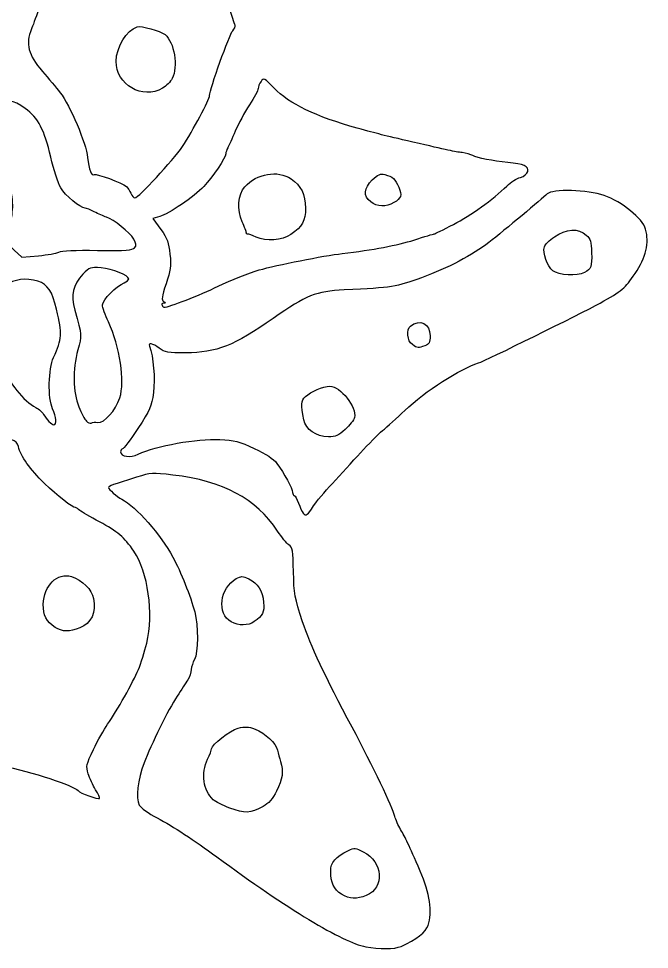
# Model space of a CAD drawing. Header units: centimetres. Extents: x -8.9 to 8.9, y -13 to 13.4.
# Drawn here: x 4.81 to 8.58, y -12.88 to -7.31 of the extents above; entities that cross this region are included whole.
import ezdxf

# ---------------------------------------------------------------- set-up
doc = ezdxf.new("R2010")
doc.units = ezdxf.units.CM
doc.header["$MEASUREMENT"] = 0
doc.layers.add('Layer 1', color=7, linetype='Continuous')

msp = doc.modelspace()

# ---------------------------------------------------------------- linework, layer by layer
at = {"layer": 'Layer 1'}
for points, knots in [([(5.481, -8.35485), (5.4752, -8.33959), (5.46308, -8.32114), (5.45406, -8.31384), (5.45406, -8.31384), (5.4263, -8.29137), (5.27514, -8.2353), (5.26283, -8.24291), (5.26283, -8.24291), (5.24529, -8.25375), (5.22985, -8.21464), (5.22238, -8.14044), (5.22238, -8.14044), (5.21389, -8.05604), (5.11665, -7.82671), (5.05816, -7.75313), (5.05816, -7.75313), (5.03429, -7.7231), (4.98678, -7.66583), (4.95258, -7.62588), (4.95258, -7.62588), (4.865, -7.52354), (4.84934, -7.46351), (4.88628, -7.37162), (4.88628, -7.37162), (4.89163, -7.3583), (4.91099, -7.30654), (4.9293, -7.2566), (4.9293, -7.2566), (4.95998, -7.1729), (5.03377, -7.02372), (5.07748, -6.95702), (5.07748, -6.95702), (5.10308, -6.91795), (5.20613, -6.7223), (5.25501, -6.61995), (5.25501, -6.61995), (5.29924, -6.52735), (5.34507, -6.33516), (5.37748, -6.10639), (5.37748, -6.10639), (5.40117, -5.93918), (5.40694, -5.57282), (5.38749, -5.47075), (5.38749, -5.47075), (5.308, -5.05362), (5.28487, -4.87949), (5.29312, -4.76041), (5.29312, -4.76041), (5.30086, -4.64878), (5.34862, -4.37956), (5.37126, -4.32003), (5.37126, -4.32003), (5.38508, -4.28369), (5.406, -4.29075), (5.46789, -4.35264), (5.46789, -4.35264), (5.57873, -4.46348), (5.69971, -4.89943), (5.73953, -5.33151), (5.73953, -5.33151), (5.74168, -5.35482), (5.74941, -5.41604), (5.7567, -5.46756), (5.7567, -5.46756), (5.764, -5.51908), (5.76702, -5.5689), (5.76342, -5.57828), (5.76342, -5.57828), (5.75982, -5.58766), (5.76268, -5.6169), (5.76978, -5.64325), (5.76978, -5.64325), (5.77688, -5.6696), (5.78563, -5.76416), (5.78924, -5.85337), (5.78924, -5.85337), (5.79818, -6.07456), (5.83888, -6.4439), (5.8665, -6.55436), (5.8665, -6.55436), (5.93588, -6.83188), (5.9885, -7.01474), (6.02503, -7.10525), (6.02503, -7.10525), (6.03041, -7.11857), (6.04924, -7.17578), (6.06688, -7.23238), (6.06688, -7.23238), (6.08452, -7.28898), (6.1016, -7.34147), (6.10483, -7.34902), (6.10483, -7.34902), (6.10806, -7.35657), (6.10173, -7.37172), (6.09076, -7.38269), (6.09076, -7.38269), (6.07139, -7.40206), (5.95222, -7.73496), (5.95222, -7.76969), (5.95222, -7.76969), (5.95222, -7.79361), (5.8517, -7.98199), (5.78923, -8.07512), (5.78923, -8.07512), (5.73377, -8.15782), (5.52553, -8.38259), (5.50438, -8.38259), (5.50438, -8.38259), (5.49732, -8.38259), (5.48679, -8.37011), (5.48099, -8.35485), (5.48099, -8.35485), (5.48099, -8.35485), (5.481, -8.35485), (5.481, -8.35485)], [0, 0, 0, 0, 0.0333333, 0.0333333, 0.0333333, 0.0333333, 0.0666667, 0.0666667, 0.0666667, 0.0666667, 0.1, 0.1, 0.1, 0.1, 0.1333333, 0.1333333, 0.1333333, 0.1333333, 0.1666667, 0.1666667, 0.1666667, 0.1666667, 0.2, 0.2, 0.2, 0.2, 0.2333333, 0.2333333, 0.2333333, 0.2333333, 0.2666667, 0.2666667, 0.2666667, 0.2666667, 0.3, 0.3, 0.3, 0.3, 0.3333333, 0.3333333, 0.3333333, 0.3333333, 0.3666667, 0.3666667, 0.3666667, 0.3666667, 0.4, 0.4, 0.4, 0.4, 0.4333333, 0.4333333, 0.4333333, 0.4333333, 0.4666667, 0.4666667, 0.4666667, 0.4666667, 0.5, 0.5, 0.5, 0.5, 0.5333333, 0.5333333, 0.5333333, 0.5333333, 0.5666667, 0.5666667, 0.5666667, 0.5666667, 0.6, 0.6, 0.6, 0.6, 0.6333333, 0.6333333, 0.6333333, 0.6333333, 0.6666667, 0.6666667, 0.6666667, 0.6666667, 0.7, 0.7, 0.7, 0.7, 0.7333333, 0.7333333, 0.7333333, 0.7333333, 0.7666667, 0.7666667, 0.7666667, 0.7666667, 0.8, 0.8, 0.8, 0.8, 0.8333333, 0.8333333, 0.8333333, 0.8333333, 0.8666667, 0.8666667, 0.8666667, 0.8666667, 0.9, 0.9, 0.9, 0.9, 0.9333333, 0.9333333, 0.9333333, 0.9333333, 1, 1, 1, 1]), ([(5.67102, -7.72578), (5.69282, -7.71283), (5.7187, -7.68669), (5.72853, -7.66769), (5.72853, -7.66769), (5.76463, -7.59789), (5.74032, -7.44867), (5.68586, -7.40574), (5.68586, -7.40574), (5.65621, -7.38237), (5.54342, -7.35093), (5.51807, -7.35897), (5.51807, -7.35897), (5.45518, -7.37893), (5.39403, -7.47959), (5.39271, -7.56534), (5.39271, -7.56534), (5.39056, -7.70432), (5.5512, -7.79692), (5.67102, -7.72578)], [0, 0, 0, 0, 0.1666667, 0.1666667, 0.1666667, 0.1666667, 0.3333333, 0.3333333, 0.3333333, 0.3333333, 0.5, 0.5, 0.5, 0.5, 0.6666667, 0.6666667, 0.6666667, 0.6666667, 1, 1, 1, 1]), ([(5.6677, -9.02429), (5.66358, -9.01763), (5.66735, -9.0121), (5.67607, -9.012), (5.67607, -9.012), (5.68899, -9.01184), (5.68896, -9.00994), (5.67588, -9.00165), (5.67588, -9.00165), (5.66299, -8.99348), (5.66606, -8.97302), (5.69156, -8.89704), (5.69156, -8.89704), (5.71874, -8.81608), (5.7221, -8.79072), (5.71508, -8.71947), (5.71508, -8.71947), (5.70816, -8.64924), (5.69959, -8.62617), (5.65983, -8.57064), (5.65983, -8.57064), (5.65983, -8.57064), (5.61277, -8.50493), (5.61277, -8.50493), (5.61277, -8.50493), (5.61277, -8.50493), (5.65384, -8.49359), (5.65384, -8.49359), (5.65384, -8.49359), (5.70702, -8.47891), (5.86113, -8.37399), (5.91735, -8.3142), (5.91735, -8.3142), (5.96961, -8.25862), (6.04907, -8.14102), (6.04907, -8.11926), (6.04907, -8.11926), (6.04907, -8.11076), (6.05424, -8.09434), (6.06056, -8.08278), (6.06056, -8.08278), (6.06688, -8.07122), (6.08705, -8.02634), (6.10539, -7.98306), (6.10539, -7.98306), (6.12373, -7.93978), (6.16214, -7.86901), (6.19076, -7.82579), (6.19076, -7.82579), (6.21938, -7.78258), (6.24279, -7.73867), (6.24279, -7.72822), (6.24279, -7.72822), (6.24279, -7.71777), (6.2505, -7.69867), (6.25993, -7.68578), (6.25993, -7.68578), (6.27628, -7.66342), (6.27989, -7.66529), (6.33861, -7.72653), (6.33861, -7.72653), (6.42612, -7.81781), (6.59273, -7.89774), (6.83606, -7.9652), (6.83606, -7.9652), (6.96499, -8.00094), (6.98182, -8.00515), (7.16901, -8.04842), (7.16901, -8.04842), (7.37723, -8.09655), (7.42034, -8.10577), (7.46393, -8.11147), (7.46393, -8.11147), (7.4863, -8.1144), (7.51475, -8.12222), (7.52717, -8.12887), (7.52717, -8.12887), (7.55442, -8.14345), (7.64793, -8.16186), (7.73633, -8.17004), (7.73633, -8.17004), (7.83058, -8.17876), (7.86471, -8.19414), (7.85682, -8.22434), (7.85682, -8.22434), (7.85298, -8.23902), (7.83497, -8.25328), (7.81237, -8.25952), (7.81237, -8.25952), (7.79147, -8.26529), (7.75516, -8.28853), (7.73168, -8.31117), (7.73168, -8.31117), (7.64602, -8.39374), (7.51762, -8.48579), (7.41117, -8.54093), (7.41117, -8.54093), (7.35124, -8.57197), (7.29948, -8.59739), (7.29615, -8.59741), (7.29615, -8.59741), (7.29282, -8.59743), (7.23834, -8.61399), (7.17508, -8.63422), (7.17508, -8.63422), (7.07603, -8.66588), (6.93275, -8.6928), (6.74527, -8.71497), (6.74527, -8.71497), (6.63726, -8.72774), (6.35111, -8.78441), (6.24924, -8.8132), (6.24924, -8.8132), (6.18951, -8.83008), (6.07897, -8.87388), (6.00358, -8.91054), (6.00358, -8.91054), (5.89444, -8.96361), (5.70739, -9.0364), (5.68016, -9.0364), (5.68016, -9.0364), (5.67743, -9.0364), (5.67183, -9.03095), (5.66771, -9.02429), (5.66771, -9.02429), (5.66771, -9.02429), (5.6677, -9.02429), (5.6677, -9.02429)], [0, 0, 0, 0, 0.030303, 0.030303, 0.030303, 0.030303, 0.0606061, 0.0606061, 0.0606061, 0.0606061, 0.0909091, 0.0909091, 0.0909091, 0.0909091, 0.1212121, 0.1212121, 0.1212121, 0.1212121, 0.1515152, 0.1515152, 0.1515152, 0.1515152, 0.1818182, 0.1818182, 0.1818182, 0.1818182, 0.2121212, 0.2121212, 0.2121212, 0.2121212, 0.2424242, 0.2424242, 0.2424242, 0.2424242, 0.2727273, 0.2727273, 0.2727273, 0.2727273, 0.3030303, 0.3030303, 0.3030303, 0.3030303, 0.3333333, 0.3333333, 0.3333333, 0.3333333, 0.3636364, 0.3636364, 0.3636364, 0.3636364, 0.3939394, 0.3939394, 0.3939394, 0.3939394, 0.4242424, 0.4242424, 0.4242424, 0.4242424, 0.4545455, 0.4545455, 0.4545455, 0.4545455, 0.4848485, 0.4848485, 0.4848485, 0.4848485, 0.5151515, 0.5151515, 0.5151515, 0.5151515, 0.5454545, 0.5454545, 0.5454545, 0.5454545, 0.5757576, 0.5757576, 0.5757576, 0.5757576, 0.6060606, 0.6060606, 0.6060606, 0.6060606, 0.6363636, 0.6363636, 0.6363636, 0.6363636, 0.6666667, 0.6666667, 0.6666667, 0.6666667, 0.6969697, 0.6969697, 0.6969697, 0.6969697, 0.7272727, 0.7272727, 0.7272727, 0.7272727, 0.7575758, 0.7575758, 0.7575758, 0.7575758, 0.7878788, 0.7878788, 0.7878788, 0.7878788, 0.8181818, 0.8181818, 0.8181818, 0.8181818, 0.8484848, 0.8484848, 0.8484848, 0.8484848, 0.8787879, 0.8787879, 0.8787879, 0.8787879, 0.9090909, 0.9090909, 0.9090909, 0.9090909, 0.9393939, 0.9393939, 0.9393939, 0.9393939, 1, 1, 1, 1]), ([(4.78284, -8.69427), (4.78284, -8.69427), (4.73665, -8.65194), (4.73665, -8.65194), (4.73665, -8.65194), (4.73665, -8.65194), (4.75299, -8.57478), (4.75299, -8.57478), (4.75299, -8.57478), (4.76198, -8.53234), (4.77035, -8.47038), (4.7716, -8.43708), (4.7716, -8.43708), (4.77378, -8.3787), (4.74237, -8.20934), (4.71546, -8.13439), (4.71546, -8.13439), (4.70829, -8.11441), (4.69496, -8.07138), (4.68584, -8.03877), (4.68584, -8.03877), (4.67672, -8.00616), (4.66088, -7.96668), (4.65064, -7.95104), (4.65064, -7.95104), (4.62601, -7.91346), (4.63793, -7.86974), (4.68318, -7.83167), (4.68318, -7.83167), (4.73344, -7.78938), (4.77578, -7.79326), (4.84813, -7.84679), (4.84813, -7.84679), (4.92763, -7.90561), (4.96335, -7.97357), (5.00125, -8.13816), (5.00125, -8.13816), (5.01803, -8.21104), (5.04484, -8.29368), (5.06081, -8.32181), (5.06081, -8.32181), (5.08723, -8.36833), (5.17767, -8.44296), (5.20778, -8.44308), (5.20778, -8.44308), (5.21454, -8.4431), (5.23906, -8.45327), (5.26226, -8.46565), (5.26226, -8.46565), (5.28547, -8.47804), (5.31808, -8.49241), (5.33473, -8.49758), (5.33473, -8.49758), (5.37739, -8.51085), (5.47381, -8.58804), (5.49802, -8.62833), (5.49802, -8.62833), (5.51459, -8.6559), (5.51554, -8.6656), (5.5031, -8.68059), (5.5031, -8.68059), (5.49033, -8.69598), (5.45399, -8.69848), (5.28112, -8.69584), (5.28112, -8.69584), (5.14722, -8.6938), (5.06581, -8.6974), (5.04998, -8.70606), (5.04998, -8.70606), (5.03654, -8.71342), (4.98132, -8.72329), (4.92727, -8.72801), (4.92727, -8.72801), (4.92727, -8.72801), (4.829, -8.73658), (4.829, -8.73658), (4.829, -8.73658), (4.829, -8.73658), (4.78281, -8.69425), (4.78281, -8.69425), (4.78281, -8.69425), (4.78281, -8.69425), (4.78284, -8.69427), (4.78284, -8.69427)], [0, 0, 0, 0, 0.0454545, 0.0454545, 0.0454545, 0.0454545, 0.0909091, 0.0909091, 0.0909091, 0.0909091, 0.1363636, 0.1363636, 0.1363636, 0.1363636, 0.1818182, 0.1818182, 0.1818182, 0.1818182, 0.2272727, 0.2272727, 0.2272727, 0.2272727, 0.2727273, 0.2727273, 0.2727273, 0.2727273, 0.3181818, 0.3181818, 0.3181818, 0.3181818, 0.3636364, 0.3636364, 0.3636364, 0.3636364, 0.4090909, 0.4090909, 0.4090909, 0.4090909, 0.4545455, 0.4545455, 0.4545455, 0.4545455, 0.5, 0.5, 0.5, 0.5, 0.5454545, 0.5454545, 0.5454545, 0.5454545, 0.5909091, 0.5909091, 0.5909091, 0.5909091, 0.6363636, 0.6363636, 0.6363636, 0.6363636, 0.6818182, 0.6818182, 0.6818182, 0.6818182, 0.7272727, 0.7272727, 0.7272727, 0.7272727, 0.7727273, 0.7727273, 0.7727273, 0.7727273, 0.8181818, 0.8181818, 0.8181818, 0.8181818, 0.8636364, 0.8636364, 0.8636364, 0.8636364, 0.9090909, 0.9090909, 0.9090909, 0.9090909, 1, 1, 1, 1]), ([(6.43877, -8.60135), (6.50692, -8.55451), (6.52741, -8.5176), (6.52661, -8.44313), (6.52661, -8.44313), (6.52573, -8.36152), (6.49944, -8.30856), (6.43963, -8.26792), (6.43963, -8.26792), (6.36077, -8.21433), (6.23494, -8.23594), (6.16281, -8.31546), (6.16281, -8.31546), (6.12198, -8.36048), (6.11499, -8.4553), (6.14737, -8.52511), (6.14737, -8.52511), (6.16197, -8.5566), (6.17307, -8.58645), (6.17204, -8.59144), (6.17204, -8.59144), (6.171, -8.59643), (6.17424, -8.59967), (6.17923, -8.59863), (6.17923, -8.59863), (6.18422, -8.59759), (6.20738, -8.60585), (6.23069, -8.61699), (6.23069, -8.61699), (6.28878, -8.64475), (6.38628, -8.63742), (6.43876, -8.60135), (6.43876, -8.60135), (6.43876, -8.60135), (6.43877, -8.60135), (6.43877, -8.60135)], [0, 0, 0, 0, 0.1, 0.1, 0.1, 0.1, 0.2, 0.2, 0.2, 0.2, 0.3, 0.3, 0.3, 0.3, 0.4, 0.4, 0.4, 0.4, 0.5, 0.5, 0.5, 0.5, 0.6, 0.6, 0.6, 0.6, 0.7, 0.7, 0.7, 0.7, 0.8, 0.8, 0.8, 0.8, 1, 1, 1, 1]), ([(7.05478, -8.41048), (7.09991, -8.38382), (7.1051, -8.36772), (7.08448, -8.31837), (7.08448, -8.31837), (7.06421, -8.26986), (7.04705, -8.25421), (7.00161, -8.24281), (7.00161, -8.24281), (6.97324, -8.23569), (6.96054, -8.24101), (6.92601, -8.27448), (6.92601, -8.27448), (6.8743, -8.3246), (6.87097, -8.3702), (6.91641, -8.40594), (6.91641, -8.40594), (6.95511, -8.43638), (7.00801, -8.43812), (7.05479, -8.41049), (7.05479, -8.41049), (7.05479, -8.41049), (7.05478, -8.41048), (7.05478, -8.41048)], [0, 0, 0, 0, 0.1428571, 0.1428571, 0.1428571, 0.1428571, 0.2857143, 0.2857143, 0.2857143, 0.2857143, 0.4285714, 0.4285714, 0.4285714, 0.4285714, 0.5714286, 0.5714286, 0.5714286, 0.5714286, 0.7142857, 0.7142857, 0.7142857, 0.7142857, 1, 1, 1, 1]), ([(6.51208, -10.26819), (6.50551, -10.25994), (6.4929, -10.23276), (6.48406, -10.20779), (6.48406, -10.20779), (6.47522, -10.18282), (6.46363, -10.16239), (6.45831, -10.16239), (6.45831, -10.16239), (6.45299, -10.16239), (6.44863, -10.1539), (6.44863, -10.14353), (6.44863, -10.14353), (6.44863, -10.12096), (6.39786, -10.02713), (6.35476, -9.97005), (6.35476, -9.97005), (6.33371, -9.94217), (6.29051, -9.9136), (6.21974, -9.88076), (6.21974, -9.88076), (6.13039, -9.8393), (6.10112, -9.83173), (6.01276, -9.82726), (6.01276, -9.82726), (5.87763, -9.82042), (5.63056, -9.86506), (5.52507, -9.91536), (5.52507, -9.91536), (5.47746, -9.93806), (5.4195, -9.93065), (5.4195, -9.90185), (5.4195, -9.90185), (5.4195, -9.89199), (5.42462, -9.88392), (5.43087, -9.88392), (5.43087, -9.88392), (5.43712, -9.88392), (5.47861, -9.82859), (5.52306, -9.76096), (5.52306, -9.76096), (5.59675, -9.64885), (5.60495, -9.62994), (5.61609, -9.54658), (5.61609, -9.54658), (5.62725, -9.46305), (5.61593, -9.33197), (5.59217, -9.26947), (5.59217, -9.26947), (5.58323, -9.24597), (5.61046, -9.25157), (5.65105, -9.28158), (5.65105, -9.28158), (5.68358, -9.30563), (5.70231, -9.30882), (5.81098, -9.30881), (5.81098, -9.30881), (5.99225, -9.30879), (6.10142, -9.26575), (6.33361, -9.10273), (6.33361, -9.10273), (6.53128, -8.96395), (6.58841, -8.94103), (6.75737, -8.93272), (6.75737, -8.93272), (7.05188, -8.91823), (7.06369, -8.91636), (7.22084, -8.85939), (7.22084, -8.85939), (7.37785, -8.80248), (7.52796, -8.72408), (7.62297, -8.64937), (7.62297, -8.64937), (7.71955, -8.57343), (7.94098, -8.38886), (7.97207, -8.35839), (7.97207, -8.35839), (8.00327, -8.32781), (8.21532, -8.33363), (8.31317, -8.36775), (8.31317, -8.36775), (8.4209, -8.40532), (8.5438, -8.50511), (8.56193, -8.56975), (8.56193, -8.56975), (8.58438, -8.64978), (8.56303, -8.73947), (8.49907, -8.83379), (8.49907, -8.83379), (8.43781, -8.92412), (8.42124, -8.93811), (8.28895, -9.01116), (8.28895, -9.01116), (8.16963, -9.07705), (7.60137, -9.3571), (7.5625, -9.36917), (7.5625, -9.36917), (7.4511, -9.40377), (7.24308, -9.53762), (7.12058, -9.65351), (7.12058, -9.65351), (7.07397, -9.69761), (7.01403, -9.752), (6.9874, -9.77437), (6.9874, -9.77437), (6.96076, -9.79674), (6.90138, -9.85642), (6.85543, -9.90699), (6.85543, -9.90699), (6.80948, -9.95756), (6.73383, -10.0398), (6.68731, -10.08974), (6.68731, -10.08974), (6.64079, -10.13968), (6.59007, -10.20052), (6.57459, -10.22493), (6.57459, -10.22493), (6.54036, -10.27893), (6.52762, -10.28774), (6.51206, -10.26819), (6.51206, -10.26819), (6.51206, -10.26819), (6.51208, -10.26819), (6.51208, -10.26819)], [0, 0, 0, 0, 0.03125, 0.03125, 0.03125, 0.03125, 0.0625, 0.0625, 0.0625, 0.0625, 0.09375, 0.09375, 0.09375, 0.09375, 0.125, 0.125, 0.125, 0.125, 0.15625, 0.15625, 0.15625, 0.15625, 0.1875, 0.1875, 0.1875, 0.1875, 0.21875, 0.21875, 0.21875, 0.21875, 0.25, 0.25, 0.25, 0.25, 0.28125, 0.28125, 0.28125, 0.28125, 0.3125, 0.3125, 0.3125, 0.3125, 0.34375, 0.34375, 0.34375, 0.34375, 0.375, 0.375, 0.375, 0.375, 0.40625, 0.40625, 0.40625, 0.40625, 0.4375, 0.4375, 0.4375, 0.4375, 0.46875, 0.46875, 0.46875, 0.46875, 0.5, 0.5, 0.5, 0.5, 0.53125, 0.53125, 0.53125, 0.53125, 0.5625, 0.5625, 0.5625, 0.5625, 0.59375, 0.59375, 0.59375, 0.59375, 0.625, 0.625, 0.625, 0.625, 0.65625, 0.65625, 0.65625, 0.65625, 0.6875, 0.6875, 0.6875, 0.6875, 0.71875, 0.71875, 0.71875, 0.71875, 0.75, 0.75, 0.75, 0.75, 0.78125, 0.78125, 0.78125, 0.78125, 0.8125, 0.8125, 0.8125, 0.8125, 0.84375, 0.84375, 0.84375, 0.84375, 0.875, 0.875, 0.875, 0.875, 0.90625, 0.90625, 0.90625, 0.90625, 0.9375, 0.9375, 0.9375, 0.9375, 1, 1, 1, 1]), ([(8.19593, -8.82876), (8.23627, -8.80752), (8.24096, -8.79451), (8.23868, -8.71011), (8.23868, -8.71011), (8.23689, -8.64404), (8.23194, -8.62773), (8.20651, -8.60417), (8.20651, -8.60417), (8.16058, -8.5616), (8.0836, -8.56579), (8.01571, -8.61454), (8.01571, -8.61454), (7.98644, -8.63556), (7.95938, -8.66254), (7.95559, -8.67448), (7.95559, -8.67448), (7.94413, -8.7106), (7.97274, -8.79137), (8.00636, -8.81782), (8.00636, -8.81782), (8.04242, -8.84618), (8.15093, -8.85245), (8.19592, -8.82876), (8.19592, -8.82876), (8.19592, -8.82876), (8.19593, -8.82876), (8.19593, -8.82876)], [0, 0, 0, 0, 0.125, 0.125, 0.125, 0.125, 0.25, 0.25, 0.25, 0.25, 0.375, 0.375, 0.375, 0.375, 0.5, 0.5, 0.5, 0.5, 0.625, 0.625, 0.625, 0.625, 0.75, 0.75, 0.75, 0.75, 1, 1, 1, 1]), ([(5.21468, -9.71754), (5.20524, -9.70734), (5.18494, -9.66841), (5.16956, -9.63103), (5.16956, -9.63103), (5.13358, -9.54357), (5.13147, -9.4096), (5.16419, -9.2915), (5.16419, -9.2915), (5.18851, -9.20374), (5.18887, -9.20824), (5.14509, -9.05305), (5.14509, -9.05305), (5.11932, -8.96171), (5.13246, -8.9043), (5.19409, -8.83896), (5.19409, -8.83896), (5.23342, -8.79726), (5.23792, -8.79568), (5.30315, -8.8007), (5.30315, -8.8007), (5.37175, -8.80598), (5.46792, -8.84494), (5.46792, -8.86744), (5.46792, -8.86744), (5.46792, -8.87413), (5.45566, -8.88435), (5.44068, -8.89016), (5.44068, -8.89016), (5.39567, -8.9076), (5.31053, -8.99411), (5.31053, -9.0224), (5.31053, -9.0224), (5.31053, -9.03672), (5.32653, -9.08251), (5.34608, -9.12415), (5.34608, -9.12415), (5.4154, -9.27178), (5.44695, -9.48038), (5.41466, -9.57758), (5.41466, -9.57758), (5.38919, -9.65426), (5.3221, -9.72975), (5.28383, -9.72481), (5.28383, -9.72481), (5.26855, -9.72284), (5.2506, -9.72457), (5.24394, -9.72866), (5.24394, -9.72866), (5.23728, -9.73275), (5.22411, -9.72775), (5.21467, -9.71755), (5.21467, -9.71755), (5.21467, -9.71755), (5.21468, -9.71754), (5.21468, -9.71754)], [0, 0, 0, 0, 0.0666667, 0.0666667, 0.0666667, 0.0666667, 0.1333333, 0.1333333, 0.1333333, 0.1333333, 0.2, 0.2, 0.2, 0.2, 0.2666667, 0.2666667, 0.2666667, 0.2666667, 0.3333333, 0.3333333, 0.3333333, 0.3333333, 0.4, 0.4, 0.4, 0.4, 0.4666667, 0.4666667, 0.4666667, 0.4666667, 0.5333333, 0.5333333, 0.5333333, 0.5333333, 0.6, 0.6, 0.6, 0.6, 0.6666667, 0.6666667, 0.6666667, 0.6666667, 0.7333333, 0.7333333, 0.7333333, 0.7333333, 0.8, 0.8, 0.8, 0.8, 0.8666667, 0.8666667, 0.8666667, 0.8666667, 1, 1, 1, 1]), ([(4.13076, -9.78377), (4.11271, -9.75622), (4.11262, -9.74941), (4.12974, -9.70663), (4.12974, -9.70663), (4.14884, -9.6589), (4.2242, -9.58584), (4.31167, -9.53025), (4.31167, -9.53025), (4.41834, -9.46246), (4.47552, -9.39918), (4.52301, -9.29641), (4.52301, -9.29641), (4.54828, -9.24172), (4.58101, -9.16074), (4.59574, -9.11646), (4.59574, -9.11646), (4.66218, -8.91681), (4.77506, -8.83608), (4.92496, -8.88099), (4.92496, -8.88099), (4.98265, -8.89827), (5.01093, -8.94089), (5.0361, -9.04851), (5.0361, -9.04851), (5.07118, -9.19848), (5.06967, -9.22268), (5.01812, -9.33668), (5.01812, -9.33668), (4.98702, -9.40546), (4.98379, -9.57891), (5.0124, -9.64441), (5.0124, -9.64441), (5.03417, -9.69426), (5.03814, -9.73863), (5.02082, -9.73863), (5.02082, -9.73863), (5.00658, -9.73863), (4.9751, -9.7074), (4.95898, -9.67727), (4.95898, -9.67727), (4.95217, -9.66454), (4.9307, -9.64591), (4.91128, -9.63586), (4.91128, -9.63586), (4.84082, -9.59942), (4.74666, -9.48262), (4.71818, -9.39631), (4.71818, -9.39631), (4.70441, -9.35458), (4.68095, -9.33425), (4.68095, -9.36405), (4.68095, -9.36405), (4.68095, -9.3889), (4.61727, -9.50664), (4.58214, -9.54675), (4.58214, -9.54675), (4.51228, -9.62652), (4.46833, -9.6687), (4.42064, -9.70178), (4.42064, -9.70178), (4.34608, -9.75349), (4.25213, -9.79775), (4.19882, -9.80627), (4.19882, -9.80627), (4.15637, -9.81306), (4.14818, -9.81035), (4.13076, -9.78377)], [0, 0, 0, 0, 0.0555556, 0.0555556, 0.0555556, 0.0555556, 0.1111111, 0.1111111, 0.1111111, 0.1111111, 0.1666667, 0.1666667, 0.1666667, 0.1666667, 0.2222222, 0.2222222, 0.2222222, 0.2222222, 0.2777778, 0.2777778, 0.2777778, 0.2777778, 0.3333333, 0.3333333, 0.3333333, 0.3333333, 0.3888889, 0.3888889, 0.3888889, 0.3888889, 0.4444444, 0.4444444, 0.4444444, 0.4444444, 0.5, 0.5, 0.5, 0.5, 0.5555556, 0.5555556, 0.5555556, 0.5555556, 0.6111111, 0.6111111, 0.6111111, 0.6111111, 0.6666667, 0.6666667, 0.6666667, 0.6666667, 0.7222222, 0.7222222, 0.7222222, 0.7222222, 0.7777778, 0.7777778, 0.7777778, 0.7777778, 0.8333333, 0.8333333, 0.8333333, 0.8333333, 0.8888889, 0.8888889, 0.8888889, 0.8888889, 1, 1, 1, 1]), ([(7.24088, -9.26674), (7.26702, -9.2568), (7.27194, -9.24732), (7.27194, -9.20689), (7.27194, -9.20689), (7.27194, -9.13456), (7.21057, -9.10426), (7.15389, -9.1486), (7.15389, -9.1486), (7.12805, -9.16882), (7.13543, -9.23853), (7.16566, -9.2597), (7.16566, -9.2597), (7.19732, -9.28188), (7.20032, -9.28216), (7.24088, -9.26674)], [0, 0, 0, 0, 0.2, 0.2, 0.2, 0.2, 0.4, 0.4, 0.4, 0.4, 0.6, 0.6, 0.6, 0.6, 1, 1, 1, 1]), ([(6.76355, -9.76734), (6.79029, -9.74318), (6.8153, -9.71095), (6.81912, -9.69572), (6.81912, -9.69572), (6.83447, -9.63457), (6.73529, -9.50858), (6.67181, -9.50858), (6.67181, -9.50858), (6.63192, -9.50858), (6.55849, -9.53985), (6.52543, -9.57091), (6.52543, -9.57091), (6.49926, -9.59549), (6.49768, -9.61799), (6.51568, -9.70915), (6.51568, -9.70915), (6.52721, -9.76754), (6.58943, -9.81037), (6.66351, -9.8109), (6.66351, -9.8109), (6.70589, -9.8112), (6.72348, -9.80355), (6.76356, -9.76734), (6.76356, -9.76734), (6.76356, -9.76734), (6.76355, -9.76734), (6.76355, -9.76734)], [0, 0, 0, 0, 0.125, 0.125, 0.125, 0.125, 0.25, 0.25, 0.25, 0.25, 0.375, 0.375, 0.375, 0.375, 0.5, 0.5, 0.5, 0.5, 0.625, 0.625, 0.625, 0.625, 0.75, 0.75, 0.75, 0.75, 1, 1, 1, 1]), ([(3.21982, -12.1164), (3.21571, -12.10568), (3.2275, -12.03621), (3.24604, -11.96203), (3.24604, -11.96203), (3.27605, -11.84191), (3.28851, -11.81394), (3.35984, -11.70642), (3.35984, -11.70642), (3.4547, -11.56344), (3.60994, -11.404), (3.74036, -11.31562), (3.74036, -11.31562), (3.79195, -11.28066), (3.83721, -11.25206), (3.84095, -11.25206), (3.84095, -11.25206), (3.85656, -11.25206), (3.94382, -11.16794), (4.00422, -11.09466), (4.00422, -11.09466), (4.0399, -11.05138), (4.07246, -11.01324), (4.07658, -11.00991), (4.07658, -11.00991), (4.0807, -11.00658), (4.09922, -10.97934), (4.11773, -10.94937), (4.11773, -10.94937), (4.13624, -10.9194), (4.17527, -10.85863), (4.20446, -10.81431), (4.20446, -10.81431), (4.23365, -10.76999), (4.27668, -10.69099), (4.30009, -10.63875), (4.30009, -10.63875), (4.3235, -10.58651), (4.34777, -10.53287), (4.35403, -10.51955), (4.35403, -10.51955), (4.36029, -10.50623), (4.37699, -10.46537), (4.39116, -10.42874), (4.39116, -10.42874), (4.40532, -10.39212), (4.4273, -10.33618), (4.44, -10.30444), (4.44, -10.30444), (4.45476, -10.26755), (4.46523, -10.20422), (4.46902, -10.12888), (4.46902, -10.12888), (4.46902, -10.12888), (4.47495, -10.01103), (4.47495, -10.01103), (4.47495, -10.01103), (4.47495, -10.01103), (4.52036, -9.97471), (4.52036, -9.97471), (4.52036, -9.97471), (4.54533, -9.95473), (4.57786, -9.92556), (4.59263, -9.90988), (4.59263, -9.90988), (4.62231, -9.8784), (4.66859, -9.78922), (4.66936, -9.76203), (4.66936, -9.76203), (4.66965, -9.7518), (4.68336, -9.76043), (4.70272, -9.78304), (4.70272, -9.78304), (4.7208, -9.80415), (4.75007, -9.82505), (4.76777, -9.82949), (4.76777, -9.82949), (4.78886, -9.83478), (4.80266, -9.84839), (4.80784, -9.869), (4.80784, -9.869), (4.82276, -9.92845), (4.87778, -10.00618), (4.96393, -10.08953), (4.96393, -10.08953), (5.04308, -10.16611), (5.13108, -10.23501), (5.14972, -10.23501), (5.14972, -10.23501), (5.15389, -10.23501), (5.16591, -10.24244), (5.17642, -10.25152), (5.17642, -10.25152), (5.18693, -10.2606), (5.23912, -10.29128), (5.29239, -10.31968), (5.29239, -10.31968), (5.40402, -10.3792), (5.43977, -10.40967), (5.49911, -10.49583), (5.49911, -10.49583), (5.58333, -10.61811), (5.61866, -10.87025), (5.57604, -11.04482), (5.57604, -11.04482), (5.56366, -11.09552), (5.54105, -11.16698), (5.5258, -11.2036), (5.5258, -11.2036), (5.49398, -11.28001), (5.39797, -11.45049), (5.3417, -11.5305), (5.3417, -11.5305), (5.32063, -11.56047), (5.28266, -11.62827), (5.25733, -11.68118), (5.25733, -11.68118), (5.21403, -11.77161), (5.21213, -11.78032), (5.22555, -11.82647), (5.22555, -11.82647), (5.2334, -11.85347), (5.25342, -11.89649), (5.27004, -11.92208), (5.27004, -11.92208), (5.28666, -11.94766), (5.29745, -11.9714), (5.29403, -11.97482), (5.29403, -11.97482), (5.28656, -11.98229), (5.17416, -11.94142), (5.16462, -11.92777), (5.16462, -11.92777), (5.14435, -11.89876), (4.88699, -11.81481), (4.70674, -11.77842), (4.70674, -11.77842), (4.47644, -11.73192), (4.15557, -11.75494), (3.86702, -11.83867), (3.86702, -11.83867), (3.81193, -11.85466), (3.75051, -11.87454), (3.73054, -11.88285), (3.73054, -11.88285), (3.71056, -11.89117), (3.68238, -11.89938), (3.66792, -11.90111), (3.66792, -11.90111), (3.65345, -11.90284), (3.62621, -11.91201), (3.60738, -11.92151), (3.60738, -11.92151), (3.58855, -11.931), (3.55806, -11.94239), (3.53962, -11.94681), (3.53962, -11.94681), (3.52118, -11.95123), (3.44582, -11.99558), (3.37216, -12.04537), (3.37216, -12.04537), (3.29849, -12.09515), (3.23577, -12.13589), (3.23277, -12.13589), (3.23277, -12.13589), (3.22977, -12.13589), (3.22396, -12.12712), (3.21984, -12.11639), (3.21984, -12.11639), (3.21984, -12.11639), (3.21982, -12.1164), (3.21982, -12.1164)], [0, 0, 0, 0, 0.0227273, 0.0227273, 0.0227273, 0.0227273, 0.0454545, 0.0454545, 0.0454545, 0.0454545, 0.0681818, 0.0681818, 0.0681818, 0.0681818, 0.0909091, 0.0909091, 0.0909091, 0.0909091, 0.1136364, 0.1136364, 0.1136364, 0.1136364, 0.1363636, 0.1363636, 0.1363636, 0.1363636, 0.1590909, 0.1590909, 0.1590909, 0.1590909, 0.1818182, 0.1818182, 0.1818182, 0.1818182, 0.2045455, 0.2045455, 0.2045455, 0.2045455, 0.2272727, 0.2272727, 0.2272727, 0.2272727, 0.25, 0.25, 0.25, 0.25, 0.2727273, 0.2727273, 0.2727273, 0.2727273, 0.2954545, 0.2954545, 0.2954545, 0.2954545, 0.3181818, 0.3181818, 0.3181818, 0.3181818, 0.3409091, 0.3409091, 0.3409091, 0.3409091, 0.3636364, 0.3636364, 0.3636364, 0.3636364, 0.3863636, 0.3863636, 0.3863636, 0.3863636, 0.4090909, 0.4090909, 0.4090909, 0.4090909, 0.4318182, 0.4318182, 0.4318182, 0.4318182, 0.4545455, 0.4545455, 0.4545455, 0.4545455, 0.4772727, 0.4772727, 0.4772727, 0.4772727, 0.5, 0.5, 0.5, 0.5, 0.5227273, 0.5227273, 0.5227273, 0.5227273, 0.5454545, 0.5454545, 0.5454545, 0.5454545, 0.5681818, 0.5681818, 0.5681818, 0.5681818, 0.5909091, 0.5909091, 0.5909091, 0.5909091, 0.6136364, 0.6136364, 0.6136364, 0.6136364, 0.6363636, 0.6363636, 0.6363636, 0.6363636, 0.6590909, 0.6590909, 0.6590909, 0.6590909, 0.6818182, 0.6818182, 0.6818182, 0.6818182, 0.7045455, 0.7045455, 0.7045455, 0.7045455, 0.7272727, 0.7272727, 0.7272727, 0.7272727, 0.75, 0.75, 0.75, 0.75, 0.7727273, 0.7727273, 0.7727273, 0.7727273, 0.7954545, 0.7954545, 0.7954545, 0.7954545, 0.8181818, 0.8181818, 0.8181818, 0.8181818, 0.8409091, 0.8409091, 0.8409091, 0.8409091, 0.8636364, 0.8636364, 0.8636364, 0.8636364, 0.8863636, 0.8863636, 0.8863636, 0.8863636, 0.9090909, 0.9090909, 0.9090909, 0.9090909, 0.9318182, 0.9318182, 0.9318182, 0.9318182, 0.9545455, 0.9545455, 0.9545455, 0.9545455, 1, 1, 1, 1]), ([(6.88654, -12.86148), (6.74646, -12.83392), (6.41806, -12.63567), (5.9946, -12.32303), (5.9946, -12.32303), (5.8606, -12.2241), (5.7357, -12.14287), (5.63743, -12.09075), (5.63743, -12.09075), (5.58749, -12.06426), (5.53959, -12.02953), (5.531, -12.01357), (5.531, -12.01357), (5.50952, -11.97368), (5.52243, -11.86191), (5.56009, -11.76187), (5.56009, -11.76187), (5.60075, -11.65385), (5.70562, -11.44216), (5.75803, -11.36232), (5.75803, -11.36232), (5.7816, -11.32641), (5.81003, -11.28282), (5.82119, -11.26546), (5.82119, -11.26546), (5.83236, -11.2481), (5.84208, -11.22028), (5.84281, -11.20363), (5.84281, -11.20363), (5.84353, -11.18698), (5.85191, -11.15974), (5.86143, -11.14309), (5.86143, -11.14309), (5.88391, -11.10377), (5.88472, -10.93945), (5.86285, -10.85731), (5.86285, -10.85731), (5.83918, -10.76841), (5.7784, -10.61592), (5.73305, -10.53167), (5.73305, -10.53167), (5.66082, -10.39746), (5.51136, -10.22805), (5.42682, -10.18457), (5.42682, -10.18457), (5.39695, -10.16921), (5.34686, -10.12518), (5.34686, -10.11428), (5.34686, -10.11428), (5.34686, -10.10625), (5.37219, -10.09698), (5.51506, -10.05276), (5.51506, -10.05276), (5.60037, -10.02635), (5.61056, -10.02576), (5.73299, -10.04004), (5.73299, -10.04004), (6.03382, -10.07512), (6.2292, -10.17967), (6.35879, -10.37491), (6.35879, -10.37491), (6.38305, -10.41147), (6.41372, -10.44895), (6.42693, -10.4582), (6.42693, -10.4582), (6.44824, -10.47313), (6.45131, -10.4912), (6.45412, -10.61837), (6.45412, -10.61837), (6.45704, -10.75015), (6.46146, -10.7743), (6.50892, -10.91772), (6.50892, -10.91772), (6.55506, -11.05715), (6.64416, -11.24688), (6.80524, -11.54869), (6.80524, -11.54869), (6.9296, -11.78171), (7.0487, -12.02957), (7.06123, -12.08142), (7.06123, -12.08142), (7.06605, -12.1014), (7.08139, -12.13681), (7.09531, -12.16012), (7.09531, -12.16012), (7.12556, -12.21078), (7.14352, -12.24887), (7.21232, -12.40832), (7.21232, -12.40832), (7.26975, -12.54142), (7.2865, -12.6545), (7.26047, -12.73337), (7.26047, -12.73337), (7.2466, -12.7754), (7.1908, -12.81866), (7.09805, -12.85927), (7.09805, -12.85927), (7.05939, -12.8762), (6.9663, -12.87717), (6.88657, -12.86149), (6.88657, -12.86149), (6.88657, -12.86149), (6.88654, -12.86148), (6.88654, -12.86148)], [0, 0, 0, 0, 0.037037, 0.037037, 0.037037, 0.037037, 0.0740741, 0.0740741, 0.0740741, 0.0740741, 0.1111111, 0.1111111, 0.1111111, 0.1111111, 0.1481481, 0.1481481, 0.1481481, 0.1481481, 0.1851852, 0.1851852, 0.1851852, 0.1851852, 0.2222222, 0.2222222, 0.2222222, 0.2222222, 0.2592593, 0.2592593, 0.2592593, 0.2592593, 0.2962963, 0.2962963, 0.2962963, 0.2962963, 0.3333333, 0.3333333, 0.3333333, 0.3333333, 0.3703704, 0.3703704, 0.3703704, 0.3703704, 0.4074074, 0.4074074, 0.4074074, 0.4074074, 0.4444444, 0.4444444, 0.4444444, 0.4444444, 0.4814815, 0.4814815, 0.4814815, 0.4814815, 0.5185185, 0.5185185, 0.5185185, 0.5185185, 0.5555556, 0.5555556, 0.5555556, 0.5555556, 0.5925926, 0.5925926, 0.5925926, 0.5925926, 0.6296296, 0.6296296, 0.6296296, 0.6296296, 0.6666667, 0.6666667, 0.6666667, 0.6666667, 0.7037037, 0.7037037, 0.7037037, 0.7037037, 0.7407407, 0.7407407, 0.7407407, 0.7407407, 0.7777778, 0.7777778, 0.7777778, 0.7777778, 0.8148148, 0.8148148, 0.8148148, 0.8148148, 0.8518519, 0.8518519, 0.8518519, 0.8518519, 0.8888889, 0.8888889, 0.8888889, 0.8888889, 0.9259259, 0.9259259, 0.9259259, 0.9259259, 1, 1, 1, 1]), ([(5.17617, -10.95448), (5.24367, -10.92747), (5.27461, -10.86072), (5.2581, -10.77776), (5.2581, -10.77776), (5.24783, -10.72617), (5.18905, -10.66852), (5.12524, -10.64746), (5.12524, -10.64746), (5.04146, -10.61981), (4.9593, -10.70077), (4.95673, -10.81351), (4.95673, -10.81351), (4.95524, -10.87906), (4.97408, -10.91522), (5.02837, -10.95102), (5.02837, -10.95102), (5.07004, -10.9785), (5.11359, -10.97951), (5.17617, -10.95447), (5.17617, -10.95447), (5.17617, -10.95447), (5.17617, -10.95448), (5.17617, -10.95448)], [0, 0, 0, 0, 0.1428571, 0.1428571, 0.1428571, 0.1428571, 0.2857143, 0.2857143, 0.2857143, 0.2857143, 0.4285714, 0.4285714, 0.4285714, 0.4285714, 0.5714286, 0.5714286, 0.5714286, 0.5714286, 0.7142857, 0.7142857, 0.7142857, 0.7142857, 1, 1, 1, 1]), ([(6.21892, -10.91663), (6.27068, -10.88096), (6.28011, -10.86172), (6.27528, -10.80174), (6.27528, -10.80174), (6.26961, -10.73139), (6.24232, -10.68816), (6.18691, -10.66173), (6.18691, -10.66173), (6.14871, -10.64351), (6.14098, -10.64328), (6.1121, -10.65949), (6.1121, -10.65949), (6.01259, -10.71535), (5.9944, -10.87053), (6.08182, -10.91793), (6.08182, -10.91793), (6.12698, -10.94242), (6.18226, -10.94189), (6.21892, -10.91662), (6.21892, -10.91662), (6.21892, -10.91662), (6.21892, -10.91663), (6.21892, -10.91663)], [0, 0, 0, 0, 0.1428571, 0.1428571, 0.1428571, 0.1428571, 0.2857143, 0.2857143, 0.2857143, 0.2857143, 0.4285714, 0.4285714, 0.4285714, 0.4285714, 0.5714286, 0.5714286, 0.5714286, 0.5714286, 0.7142857, 0.7142857, 0.7142857, 0.7142857, 1, 1, 1, 1]), ([(6.27193, -12.02266), (6.30558, -12.00416), (6.32907, -11.97746), (6.35339, -11.93007), (6.35339, -11.93007), (6.38916, -11.86038), (6.3956, -11.81213), (6.37699, -11.75329), (6.37699, -11.75329), (6.37088, -11.73398), (6.36279, -11.70393), (6.359, -11.6865), (6.359, -11.6865), (6.34966, -11.64347), (6.28582, -11.58351), (6.22436, -11.56004), (6.22436, -11.56004), (6.18285, -11.54419), (6.16457, -11.5432), (6.12244, -11.55455), (6.12244, -11.55455), (6.07382, -11.56764), (5.96433, -11.65309), (5.96433, -11.67794), (5.96433, -11.67794), (5.96433, -11.68407), (5.95343, -11.71164), (5.94012, -11.73921), (5.94012, -11.73921), (5.89915, -11.824), (5.91354, -11.92763), (5.97385, -11.98221), (5.97385, -11.98221), (5.98584, -11.99306), (6.03083, -12.01553), (6.07383, -12.03215), (6.07383, -12.03215), (6.16072, -12.06572), (6.19677, -12.06399), (6.27193, -12.02266)], [0, 0, 0, 0, 0.0909091, 0.0909091, 0.0909091, 0.0909091, 0.1818182, 0.1818182, 0.1818182, 0.1818182, 0.2727273, 0.2727273, 0.2727273, 0.2727273, 0.3636364, 0.3636364, 0.3636364, 0.3636364, 0.4545455, 0.4545455, 0.4545455, 0.4545455, 0.5454545, 0.5454545, 0.5454545, 0.5454545, 0.6363636, 0.6363636, 0.6363636, 0.6363636, 0.7272727, 0.7272727, 0.7272727, 0.7272727, 0.8181818, 0.8181818, 0.8181818, 0.8181818, 1, 1, 1, 1]), ([(6.89014, -12.55456), (7.00152, -12.50802), (6.99065, -12.35363), (6.87172, -12.29295), (6.87172, -12.29295), (6.82518, -12.26921), (6.81898, -12.26872), (6.78347, -12.28598), (6.78347, -12.28598), (6.70553, -12.32386), (6.67728, -12.35628), (6.67683, -12.40835), (6.67683, -12.40835), (6.67624, -12.47697), (6.69618, -12.5196), (6.74195, -12.5475), (6.74195, -12.5475), (6.78879, -12.57606), (6.83359, -12.57819), (6.89015, -12.55456), (6.89015, -12.55456), (6.89015, -12.55456), (6.89014, -12.55456), (6.89014, -12.55456)], [0, 0, 0, 0, 0.1428571, 0.1428571, 0.1428571, 0.1428571, 0.2857143, 0.2857143, 0.2857143, 0.2857143, 0.4285714, 0.4285714, 0.4285714, 0.4285714, 0.5714286, 0.5714286, 0.5714286, 0.5714286, 0.7142857, 0.7142857, 0.7142857, 0.7142857, 1, 1, 1, 1])]:
    msp.add_open_spline(points, degree=3, knots=knots, dxfattribs=at)

doc.saveas('drawing.dxf')
